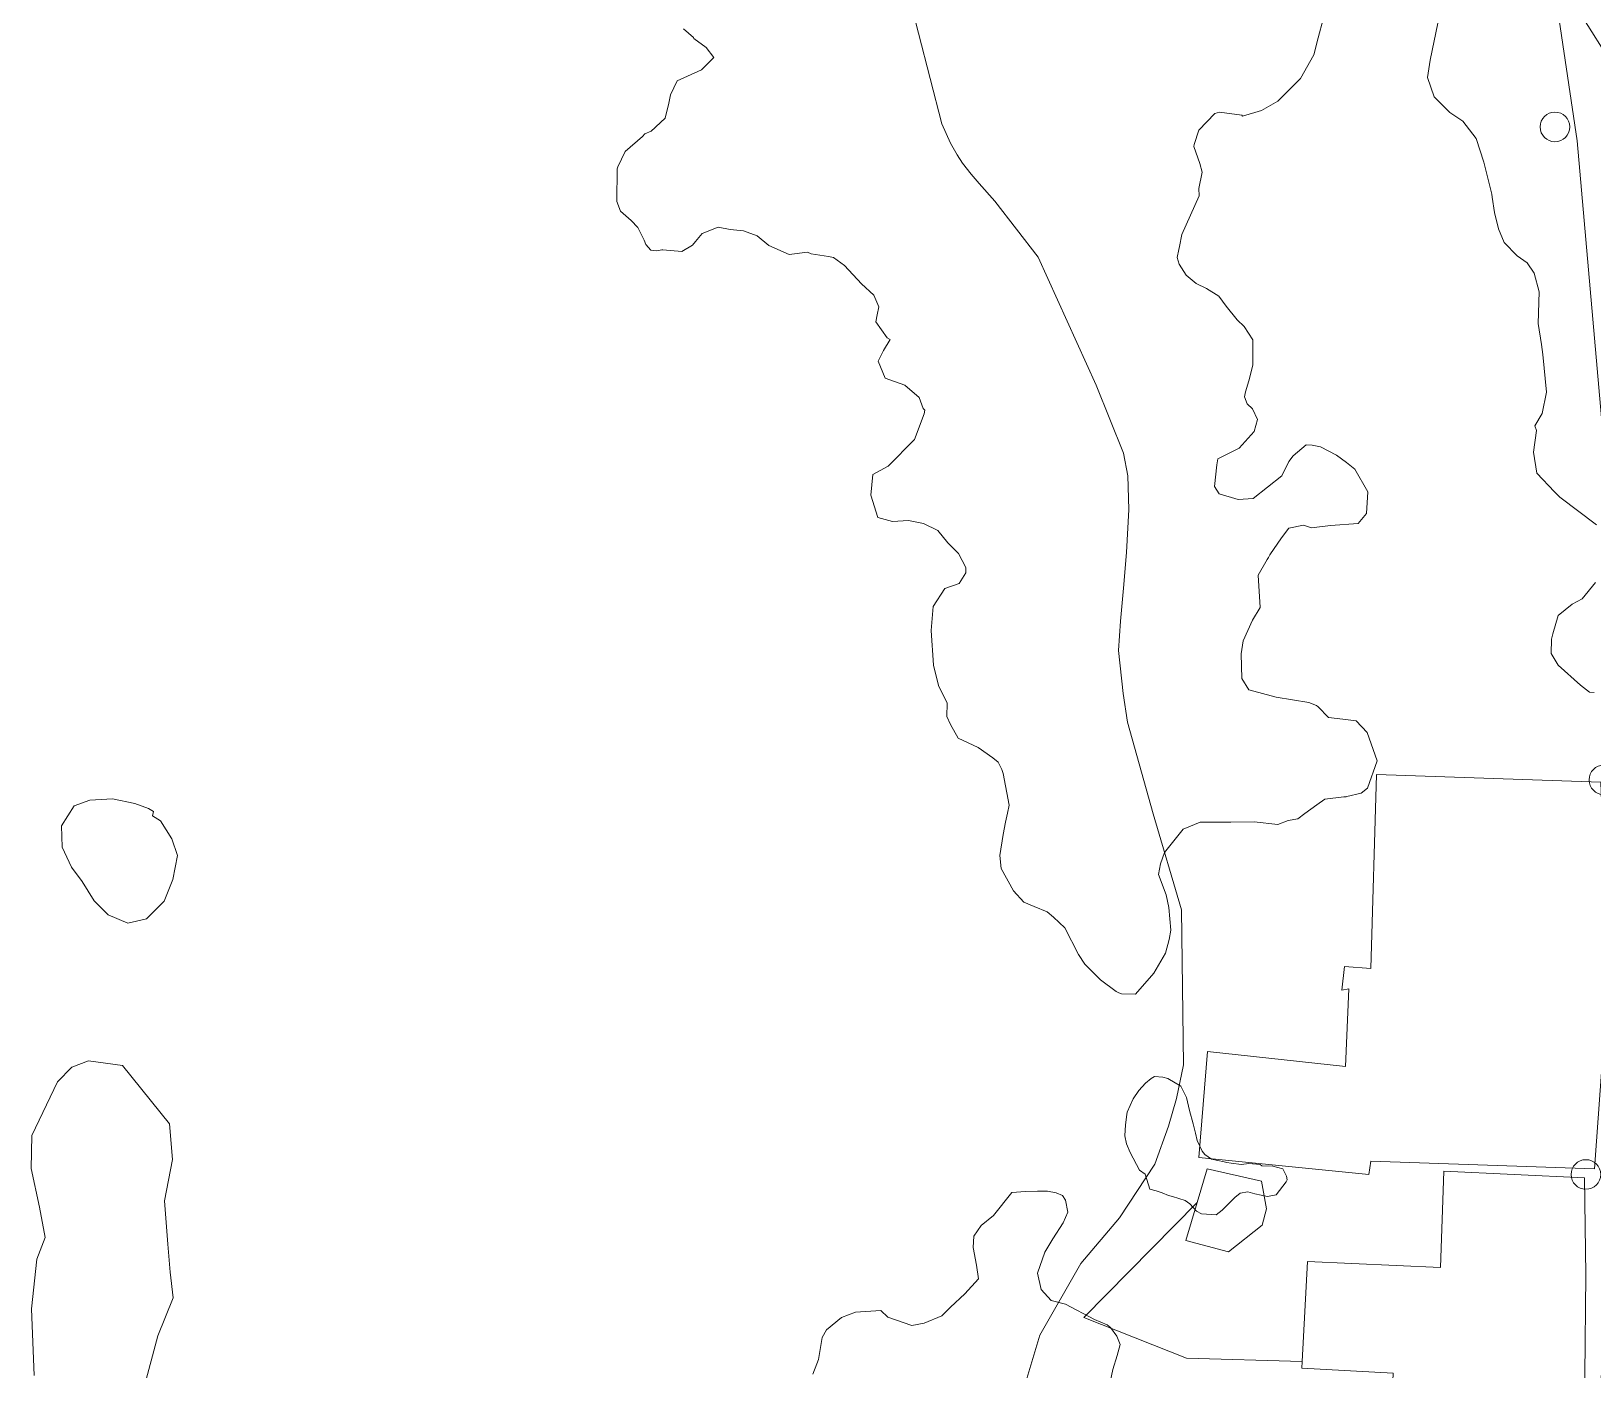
# Model space of a CAD drawing. Header units: metres. Extents: x 4652992 to 4879070, y 2074171 to 2309877.
# Drawn here: x 4654080.5 to 4654161.8, y 2307723.8 to 2307793.5 of the extents above; entities that cross this region are included whole.
import ezdxf

# ---------------------------------------------------------------- set-up
doc = ezdxf.new("R2010")
doc.units = ezdxf.units.M
doc.header["$MEASUREMENT"] = 0
doc.layers.get('0').update_dxf_attribs({"color": 4, "lineweight": 0})
for name, color, linetype, lineweight in [('Level 1', 2, 'Continuous', 0), ('Level 18', 5, 'Continuous', 0), ('Level 30', 5, 'Continuous', 0), ('Level 31', 38, 'Continuous', 0), ('Level 37', 3, 'Continuous', 0), ('Level 40', 1, 'Continuous', 0), ('Level 61', 4, 'Continuous', 0)]:
    doc.layers.add(name, color=color, linetype=linetype, lineweight=lineweight)

# ---------------------------------------------------------------- blocks, each defined once
blk = doc.blocks.new('POSTE')
at = {"color": 0, "linetype": 'ByBlock', "lineweight": -2}
blk.add_circle((0, 0), 0.77, dxfattribs=at)

msp = doc.modelspace()

# ---------------------------------------------------------------- linework, layer by layer
at = {"layer": 'Level 1'}
for points in [[(4654140.348364, 2307747.716283, 1347), (4654138.882778, 2307752.71626, 1346.66), (4654137.549696, 2307757.484629, 1346.66), (4654137.310252, 2307758.984711, 1346.52), (4654137.080968, 2307761.216526, 1346.48), (4654137.175037, 2307762.753482, 1346.48), (4654137.333711, 2307764.468455, 1346.46), (4654137.488788, 2307766.31621, 1346.46), (4654137.618799, 2307768.565135, 1346.46), (4654137.56054, 2307770.308264, 1346.46), (4654137.331474, 2307771.483451, 1346.46), (4654135.905936, 2307775.027226, 1346), (4654132.882923, 2307781.69728, 1345), (4654130.638888, 2307784.620386, 1344.74), (4654129.823736, 2307785.529745, 1344.72), (4654129.401677, 2307786.023971, 1344.66), (4654128.947879, 2307786.583163, 1344.62), (4654128.663047, 2307787.020945, 1344.52), (4654128.323055, 2307787.631041, 1344.46), (4654127.866606, 2307788.63912, 1344), (4654126.055567, 2307795.732427, 1343.5)], [(4654131.723696, 2307721.408327, 1349.54), (4654132.967287, 2307725.568728, 1349), (4654135.105288, 2307729.301516, 1348.5), (4654137.126284, 2307731.672488, 1348), (4654138.968691, 2307734.479922, 1347.46), (4654139.684328, 2307736.456484, 1347.44), (4654140.095522, 2307737.892275, 1347.38), (4654140.466311, 2307739.636111, 1347.34), (4654140.347719, 2307747.7157, 1347)]]:
    msp.add_polyline3d(points, dxfattribs=at)
at = {"layer": 'Level 18', "color": 30}
msp.add_polyline3d([(4654158.520081, 2307801.584107, 1344.279018), (4654159.403895, 2307798.277543, 1344.791647), (4654160.955464, 2307787.756466, 1346.33308), (4654162.448486, 2307770.765085, 1348.626388), (4654162.992942, 2307757.218269, 1350.251862), (4654163.230392, 2307748.048325, 1351.138997), (4654163.372389, 2307739.414516, 1351.939737), (4654162.805322, 2307731.617983, 1352.820117), (4654161.011961, 2307706.540767, 1356.113772), (4654160.452804, 2307694.993306, 1357.450233), (4654159.297317, 2307676.434269, 1359.488676), (4654158.562503, 2307660.554671, 1360.616932), (4654157.201427, 2307645.266726, 1362.10546), (4654156.369616, 2307632.793815, 1363.256254), (4654155.67289, 2307621.25058, 1364.67296)], dxfattribs=at)
at = {"layer": 'Level 30', "color": 1}
for points in [[(4654162.185698, 2307754.358974, 1353.835774), (4654162.561514, 2307743.82978, 1354.535774), (4654161.853868, 2307734.228583, 1354.485774), (4654150.216089, 2307734.626097, 1356.935774), (4654150.101584, 2307733.941732, 1356.935774), (4654141.262211, 2307734.823503, 1356.935774), (4654141.700055, 2307740.334262, 1356.935774), (4654148.893247, 2307739.551699, 1356.935774), (4654149.067276, 2307743.608566, 1352.735774), (4654148.703145, 2307743.527005, 1352.735774), (4654148.84211, 2307744.771161, 1352.735774), (4654150.207276, 2307744.653078, 1352.935774), (4654150.502756, 2307754.764987, 1352.935774), (4654162.185698, 2307754.358974, 1353.835774)], [(4654161.348804, 2307733.753458, 1354.765774), (4654161.415419, 2307728.707958, 1355.325774), (4654161.352969, 2307723.46513, 1356.435774), (4654161.349544, 2307723.340006, 1356.443389), (4654161.134937, 2307715.500466, 1356.920524), (4654161.128078, 2307715.249899, 1356.935774), (4654151.052658, 2307715.835608, 1356.535774), (4654151.370316, 2307723.58238, 1356.535774), (4654146.616468, 2307723.851693, 1354.935774), (4654146.63524, 2307724.195483, 1354.935774), (4654146.91971, 2307729.405086, 1354.935774), (4654153.848013, 2307729.099487, 1355.335774), (4654154.016871, 2307734.115713, 1354.759216), (4654161.348804, 2307733.753458, 1354.765774)]]:
    msp.add_polyline3d(points, dxfattribs=at)
at = {"layer": 'Level 31'}
msp.add_polyline3d([(4654144.561555, 2307731.298192, 1351.935774), (4654142.80878, 2307729.910973, 1351.935774), (4654140.584303, 2307730.498805, 1352.035774), (4654141.165866, 2307732.47197, 1351.98284), (4654141.682954, 2307734.226384, 1351.935774), (4654144.526858, 2307733.582082, 1351.935774), (4654144.773338, 2307732.143607, 1351.935774), (4654144.561555, 2307731.298192, 1351.935774)], dxfattribs=at)
at = {"layer": 'Level 37'}
msp.add_polyline3d([(4654146.63524, 2307724.195483, 1353.21684), (4654140.616425, 2307724.379908, 1352.732251), (4654135.270858, 2307726.495779, 1351.232251), (4654141.165866, 2307732.47197, 1351.232251)], dxfattribs=at)
at = {"layer": 'Level 40', "color": 3, "elevation": 1361.8, "flags": 128}
msp.add_lwpolyline([(4654086.815267, 2307752.829166), (4654086.772531, 2307752.604165), (4654087.187582, 2307752.346412), (4654087.764533, 2307751.414302), (4654088.062048, 2307750.537828), (4654087.827019, 2307749.300328), (4654087.379122, 2307748.163529), (4654086.449576, 2307747.239253), (4654085.480517, 2307747.023343), (4654084.461255, 2307747.459603), (4654083.72965, 2307748.18896), (4654083.107352, 2307749.188519), (4654082.554089, 2307749.940828), (4654082.054248, 2307750.974456), (4654082.033695, 2307752.087877), (4654082.694663, 2307753.124015), (4654083.506861, 2307753.429403), (4654084.678231, 2307753.488118), (4654085.851989, 2307753.254445), (4654086.557192, 2307752.997297), (4654086.815267, 2307752.829166)], dxfattribs=at)
at = {"layer": 'Level 40', "color": 3}
for points in [[(4654147.728641, 2307794.094818, 1352.1323), (4654147.472153, 2307793.109867, 1352.1323), (4654147.23713, 2307792.229675, 1352.1323), (4654146.548643, 2307791.003574, 1352.1323), (4654145.376803, 2307789.819234, 1352.1323), (4654144.512799, 2307789.33701, 1352.1323), (4654143.523469, 2307789.043369, 1352.1323), (4654143.487859, 2307789.084181, 1351.6323), (4654142.326873, 2307789.24002, 1351.1323), (4654142.095057, 2307789.177012, 1351.1323), (4654141.259803, 2307788.305955, 1351.1323), (4654141.009284, 2307787.569019, 1350.6323), (4654140.987762, 2307787.464022, 1350.6323), (4654141.299852, 2307786.582146, 1350.6323), (4654141.424213, 2307786.120194, 1350.6323), (4654141.252034, 2307785.280172, 1350.6323), (4654141.281931, 2307784.891682, 1350.6323), (4654140.377931, 2307782.885914, 1350.6323), (4654140.248783, 2307782.255846, 1350.6323), (4654140.216495, 2307782.098327, 1350.6323), (4654140.130395, 2307781.678274, 1350.6323), (4654140.223666, 2307781.331767, 1350.6323), (4654140.600348, 2307780.764804, 1350.6323), (4654141.114554, 2307780.334382, 1350.6323), (4654141.661051, 2307780.061484, 1350.6323), (4654142.291263, 2307779.662588, 1350.6323), (4654142.678728, 2307779.148113, 1350.6323), (4654143.244386, 2307778.434143, 1350.6323), (4654143.611526, 2307778.087676, 1350.6323), (4654144.071962, 2307777.394665, 1350.6323), (4654144.076804, 2307776.081897, 1350.6323), (4654143.852011, 2307775.252148, 1350.6323), (4654143.68102, 2307774.684963, 1350.6323), (4654143.627214, 2307774.422381, 1350.6323), (4654143.77313, 2307774.065321, 1350.6323), (4654144.045812, 2307773.792314, 1350.6323), (4654144.317312, 2307773.246225, 1350.6323), (4654144.135559, 2307772.626492, 1350.6323), (4654143.352248, 2307771.744011, 1350.6323), (4654142.803311, 2307771.47078, 1350.6323), (4654142.254371, 2307771.197547, 1350.6323), (4654142.189795, 2307770.88242, 1350.6323), (4654142.069023, 2307769.758472, 1350.6323), (4654142.320189, 2307769.380388, 1350.6323), (4654143.298522, 2307769.076015, 1350.6323), (4654144.078309, 2307769.139239, 1350.6323), (4654145.579205, 2307770.316072, 1350.6323), (4654145.951102, 2307771.061933, 1350.6323), (4654146.17353, 2307771.345587, 1350.6323), (4654146.839632, 2307771.923448, 1350.6323), (4654147.166126, 2307771.913027, 1350.6323), (4654147.587106, 2307771.829106, 1350.6323), (4654148.4279, 2307771.388171, 1350.6323), (4654148.952963, 2307771.010173, 1350.6323), (4654149.372784, 2307770.653154, 1350.6323), (4654150.062996, 2307769.476891, 1350.6323), (4654149.994962, 2307768.342419, 1350.6323), (4654149.560875, 2307767.827591, 1350.6323), (4654148.117305, 2307767.732682, 1350.6323), (4654147.129141, 2307767.609321, 1350.84), (4654146.715481, 2307767.74592, 1350.84), (4654145.942643, 2307767.588733, 1350.84), (4654145.565612, 2307767.080285, 1350.84), (4654144.954526, 2307766.190497, 1350.84), (4654144.875999, 2307766.054465, 1350.84), (4654144.816809, 2307765.95193, 1350.84), (4654144.350241, 2307765.14369, 1350.84), (4654144.456216, 2307763.450721, 1351.64), (4654144.048927, 2307762.793345, 1351.64), (4654143.557459, 2307761.72513, 1351.64), (4654143.457137, 2307761.045396, 1351.64), (4654143.503948, 2307759.753184, 1351.64), (4654143.853475, 2307759.178111, 1351.64), (4654145.275597, 2307758.783615, 1352.44), (4654146.980162, 2307758.504743, 1352.84), (4654147.391505, 2307758.351451, 1352.84), (4654147.463017, 2307758.2759, 1353.1323), (4654148.00678, 2307757.731404, 1353.1323), (4654148.752021, 2307757.637335, 1353.1323), (4654149.444798, 2307757.553726, 1353.1323), (4654150.030318, 2307756.946389, 1353.1323), (4654150.549169, 2307755.480128, 1353.1323), (4654150.038971, 2307754.05544, 1353.1323), (4654149.712273, 2307753.793481, 1353.1323), (4654148.965827, 2307753.615208, 1353.1323), (4654148.934449, 2307753.605198, 1352.84), (4654148.813813, 2307753.597264, 1352.84), (4654147.818619, 2307753.485108, 1352.84), (4654147.405954, 2307753.179162, 1352.84), (4654146.768268, 2307752.723961, 1352.84), (4654146.406667, 2307752.455873, 1352.84), (4654145.912783, 2307752.364593, 1352.84), (4654145.36593, 2307752.163036, 1352.84), (4654144.138751, 2307752.304499, 1352.44), (4654142.92637, 2307752.274321, 1352.44), (4654141.333267, 2307752.280952, 1351.24), (4654140.43982, 2307751.914442, 1351.24), (4654139.462249, 2307750.693406, 1350.44), (4654139.264626, 2307750.109691, 1350.44), (4654139.149624, 2307749.548439, 1350.44), (4654139.557621, 2307748.49343, 1350.44), (4654139.69731, 2307747.842424, 1350.44), (4654139.804628, 2307746.652584, 1350.44), (4654139.704959, 2307746.166123, 1350.44), (4654139.521807, 2307745.462603, 1350.44), (4654138.916979, 2307744.414692, 1350.44), (4654137.966324, 2307743.326099, 1352.04), (4654137.227452, 2307743.346379, 1352.393), (4654137.094404, 2307743.387024, 1353.1323), (4654136.947718, 2307743.470807, 1353.1323), (4654136.141554, 2307744.067817, 1353.1323), (4654135.314947, 2307744.882185, 1353.6323), (4654134.981278, 2307745.384688, 1353.6323), (4654134.284195, 2307746.777069, 1353.6323), (4654133.688349, 2307747.331828, 1353.6323), (4654133.354847, 2307747.609901, 1354.1323), (4654132.688826, 2307747.892863, 1355.1323), (4654132.134538, 2307748.112162, 1355.1323), (4654131.602907, 2307748.707659, 1355.1323), (4654130.969072, 2307749.867395, 1355.1323), (4654130.888289, 2307750.536132, 1355.1323), (4654131.060931, 2307751.643785, 1355.1323), (4654131.189487, 2307752.270752, 1355.1323), (4654131.285903, 2307752.740971, 1355.1323), (4654131.371604, 2307753.158939, 1355.1323), (4654131.069082, 2307754.817897, 1354.1323), (4654131.003849, 2307755.020364, 1353.9323), (4654130.813549, 2307755.411276, 1353.7323), (4654130.531188, 2307755.631, 1353.7323), (4654129.767501, 2307756.164591, 1353.7323), (4654128.723682, 2307756.658283, 1353.6323), (4654128.324276, 2307757.363763, 1353.4323), (4654128.137212, 2307757.782517, 1353.4323), (4654128.148605, 2307758.467304, 1353.6843), (4654127.706335, 2307759.388038, 1354.187), (4654127.435378, 2307760.459403, 1354.187), (4654127.31292, 2307762.254683, 1354.187), (4654127.420303, 2307763.514276, 1354.187), (4654128.027055, 2307764.448221, 1354.187), (4654128.775683, 2307764.70198, 1354.0125), (4654129.126577, 2307765.26812, 1353.4323), (4654129.127814, 2307765.540288, 1353.4323), (4654128.732249, 2307766.272935, 1353.4323), (4654128.188872, 2307766.817114, 1353.4323), (4654127.666975, 2307767.465966, 1353.4323), (4654126.923357, 2307767.832135, 1353.4323), (4654126.136797, 2307767.988944, 1353.4323), (4654125.307289, 2307767.936397, 1353.4323), (4654124.53147, 2307768.145545, 1353.4323), (4654124.169427, 2307769.307302, 1353.4323), (4654124.279314, 2307770.374945, 1353.4323), (4654125.079087, 2307770.814744, 1353.4323), (4654126.456274, 2307772.204666, 1353.2323), (4654126.948541, 2307773.538477, 1353.1323), (4654126.990681, 2307773.739492, 1352.8323), (4654126.896478, 2307773.812785, 1352.8323), (4654126.688252, 2307774.391055, 1352.5323), (4654125.945098, 2307775.029997, 1352.5323), (4654124.927495, 2307775.396451, 1352.5323), (4654124.563807, 2307776.286923, 1352.5323), (4654124.839517, 2307776.831796, 1352.5323), (4654125.178461, 2307777.418584, 1352.5323), (4654125.031737, 2307777.502361, 1352.5323), (4654124.4366, 2307778.329869, 1352.5323), (4654124.511839, 2307778.696565, 1352.5323), (4654124.597827, 2307779.115641, 1352.5323), (4654124.337885, 2307779.712723, 1352.5323), (4654123.696838, 2307780.315181, 1352.6323), (4654122.797669, 2307781.257671, 1352.6323), (4654122.232255, 2307781.687178, 1353.0323), (4654121.969983, 2307781.739459, 1353.0323), (4654121.067514, 2307781.864866, 1353.0323), (4654120.868441, 2307781.959038, 1353.0323), (4654119.91586, 2307781.827968, 1353.3323), (4654118.868449, 2307782.309098, 1353.3323), (4654118.262001, 2307782.81126, 1353.3323), (4654117.549416, 2307783.062239, 1353.3323), (4654116.857042, 2307783.145788, 1353.3323), (4654116.22596, 2307783.255326, 1353.4323), (4654115.395311, 2307782.930762, 1353.4323), (4654115.036496, 2307782.512138, 1353.4323), (4654114.888672, 2307782.323759, 1353.4323), (4654114.330885, 2307781.999253, 1353.4323), (4654113.338714, 2307782.076319, 1353.2028), (4654113.299203, 2307782.0713, 1353.2028), (4654113.034676, 2307782.028337, 1353.2028), (4654112.721322, 2307782.058903, 1353.2028), (4654112.464603, 2307782.365263, 1353.2028), (4654112.369769, 2307782.580827, 1353.2028), (4654112.03979, 2307783.24572, 1353.2028), (4654111.695979, 2307783.602997, 1353.2028), (4654111.14316, 2307784.098218, 1353.2028), (4654110.944298, 2307784.594293, 1353.2028), (4654110.971227, 2307786.299148, 1353.2028), (4654110.992158, 2307786.401061, 1353.2028), (4654111.381239, 2307787.20615, 1353.2028), (4654112.278716, 2307787.986796, 1353.2028), (4654112.399782, 2307788.119403, 1353.2028), (4654112.732782, 2307788.261976, 1353.2028), (4654112.946413, 2307788.447234, 1353.2028), (4654112.985425, 2307788.481064, 1353.2028), (4654113.460831, 2307788.928478, 1353.2028), (4654113.655121, 2307789.718948, 1353.2028), (4654113.744965, 2307790.156444, 1353.2028), (4654114.084712, 2307790.877082, 1353.2028), (4654115.353576, 2307791.453321, 1353.2028), (4654115.995793, 2307792.090672, 1353.2028), (4654115.592648, 2307792.606064, 1353.2028), (4654114.962421, 2307793.08909, 1353.2028), (4654114.931271, 2307793.131975, 1353.2028), (4654114.41714, 2307793.585229, 1353.2028)], [(4654161.962332, 2307767.756143, 1354.5064), (4654160.05755, 2307769.197873, 1353.787), (4654159.782469, 2307769.482441, 1353.6044), (4654158.852062, 2307770.444932, 1352.987), (4654158.686646, 2307771.536296, 1352.987), (4654158.847713, 2307772.668382, 1352.987), (4654158.76246, 2307772.910569, 1352.987), (4654159.129666, 2307773.562875, 1352.987), (4654159.356238, 2307774.669603, 1352.987), (4654159.176752, 2307776.636996, 1352.187), (4654159.095167, 2307777.158317, 1352.187), (4654158.926484, 2307778.236185, 1352.187), (4654158.974987, 2307779.883841, 1352.187), (4654158.712657, 2307780.857596, 1352.187), (4654158.354372, 2307781.396692, 1352.1323), (4654157.830342, 2307781.77387, 1352.1323), (4654157.149908, 2307782.454942, 1352.1323), (4654156.858553, 2307783.167538, 1352.1323), (4654156.651911, 2307784.026863, 1352.1323), (4654156.539571, 2307784.812833, 1352.1323), (4654156.51925, 2307784.980505, 1352.1323), (4654156.095257, 2307786.646658, 1352.1323), (4654155.690457, 2307787.872628, 1352.1323), (4654155.000506, 2307788.77365, 1352.1323), (4654154.329738, 2307789.234556, 1352.1323), (4654153.513328, 2307790.051691, 1352.1323), (4654153.170676, 2307791.047052, 1352.1323), (4654153.300614, 2307791.948198, 1352.1323), (4654153.697692, 2307793.886665, 1352.1323)], [(4654161.308898, 2307794.088238, 1350.2323), (4654162.647316, 2307791.975376, 1352.2323)], [(4654161.84862, 2307759.02315, 1354.587), (4654161.604754, 2307759.045204, 1354.587), (4654161.137836, 2307759.420517, 1354.587), (4654159.975071, 2307760.462333, 1354.587), (4654159.604382, 2307761.064488, 1354.587), (4654159.614234, 2307761.802067, 1354.587), (4654159.696706, 2307762.085835, 1354.587), (4654159.97218, 2307763.033677, 1354.587), (4654160.693869, 2307763.629309, 1354.587), (4654161.210709, 2307763.913628, 1354.587), (4654161.913058, 2307764.759588, 1354.587)], [(4654080.6041, 2307723.4753, 1365.5736), (4654080.4587, 2307726.9456, 1365.5736), (4654080.7466, 2307729.5202, 1365.5736), (4654081.1695, 2307730.6535, 1364.9736), (4654080.8746, 2307732.2369, 1364.0736), (4654080.4504, 2307734.2486, 1364.0736), (4654080.4747, 2307735.9684, 1364.0736), (4654081.8181, 2307738.7584, 1363.1736), (4654082.5689, 2307739.5234, 1363.1736), (4654083.4399, 2307739.8582, 1363.1736), (4654085.2088, 2307739.6083, 1363.1736), (4654087.6554, 2307736.5792, 1363.4736), (4654087.8069, 2307734.7218, 1363.4736), (4654087.3982, 2307732.5696, 1363.4736), (4654087.5611, 2307730.3013, 1364.0736), (4654087.6896, 2307728.8558, 1364.0736), (4654087.8367, 2307727.5081, 1364.0736), (4654087.047, 2307725.5362, 1364.6736), (4654086.3039, 2307722.7485, 1365.2736)], [(4654142.938127, 2307734.518307, 1354.632252), (4654143.48474, 2307734.455665, 1354.632252), (4654143.857695, 2307734.500639, 1354.632252), (4654144.456886, 2307734.448663, 1354.632252), (4654144.54477, 2307734.384495, 1354.632252), (4654145.112363, 2307734.364655, 1354.132252), (4654145.627691, 2307734.222281, 1354.132252), (4654145.829582, 2307733.848303, 1354.132252), (4654145.855406, 2307733.6564, 1354.132252), (4654145.796026, 2307733.553493, 1354.132252), (4654145.292046, 2307732.882309, 1354.132252), (4654144.832101, 2307732.785689, 1354.132252), (4654144.174487, 2307732.920439, 1354.132252), (4654143.800392, 2307733.039366, 1354.132252), (4654143.416878, 2307732.959486, 1354.132252), (4654143.125084, 2307732.732664, 1354.132252), (4654142.473797, 2307732.071623, 1354.132252), (4654142.159298, 2307731.83808, 1354.132252), (4654141.391927, 2307731.886004, 1354.132252), (4654141.137385, 2307732.018952, 1354.132252), (4654140.780778, 2307732.406297, 1354.132252), (4654140.540602, 2307732.582985, 1354.132252), (4654139.88264, 2307732.793775, 1354.132252), (4654139.677654, 2307732.834653, 1354.132252), (4654139.342393, 2307732.97625, 1354.132252), (4654139.037267, 2307733.075962, 1354.632252), (4654138.697992, 2307733.170012, 1354.632252), (4654138.456956, 2307733.950744, 1355.132252), (4654138.173688, 2307734.163098, 1355.132252), (4654137.685376, 2307735.087121, 1355.132252), (4654137.494007, 2307735.538414, 1355.132252), (4654137.404627, 2307735.955727, 1355.132252), (4654137.443484, 2307736.522803, 1355.132252), (4654137.505862, 2307737.055006, 1355.132252), (4654137.530985, 2307737.177605, 1355.132252), (4654137.832206, 2307737.868257, 1355.132252), (4654138.128746, 2307738.301337, 1355.132252), (4654138.48408, 2307738.69256, 1355.132252), (4654138.778397, 2307738.936778, 1355.132252), (4654138.942914, 2307739.028694, 1355.132252), (4654139.374795, 2307739.004173, 1355.132252), (4654139.639282, 2307738.928581, 1355.132252), (4654140.311504, 2307738.527059, 1355.132252), (4654140.613096, 2307737.938894, 1355.132252), (4654140.764073, 2307737.262151, 1355.132252), (4654140.959489, 2307736.569587, 1355.132252), (4654141.074573, 2307736.080862, 1355.132252), (4654141.164117, 2307735.711515, 1355.132252), (4654141.428522, 2307735.156256, 1355.132252), (4654141.568774, 2307734.968821, 1355.132252), (4654141.912811, 2307734.732743, 1355.132252), (4654142.578263, 2307734.590069, 1354.632252), (4654142.712899, 2307734.563221, 1354.632252), (4654142.938127, 2307734.518307, 1354.632252)], [(4654121.146, 2307723.5304, 1357.1274), (4654121.3644, 2307724.0784, 1356.9248), (4654121.4557, 2307724.3078, 1356.84), (4654121.5418, 2307724.8187, 1356.4789), (4654121.6463, 2307725.4398, 1356.04), (4654121.8734, 2307725.8551, 1356.04), (4654122.6406, 2307726.4817, 1356.04), (4654123.372, 2307726.761, 1356.04), (4654124.703, 2307726.8499, 1356.04), (4654125.0546, 2307726.5015, 1354.84), (4654126.3174, 2307726.0738, 1354.44), (4654126.947, 2307726.1968, 1354.44), (4654127.8787, 2307726.5791, 1354.44), (4654128.3251, 2307727.0226, 1354.44), (4654129.0736, 2307727.7255, 1354.44), (4654129.7829, 2307728.507, 1353.7937), (4654129.6764, 2307729.2213, 1353.6323), (4654129.4968, 2307730.1316, 1353.6323), (4654129.5403, 2307730.73, 1353.6323), (4654129.9216, 2307731.2855, 1353.6323), (4654130.5619, 2307731.7989, 1353.6323), (4654131.5254, 2307732.9915, 1352.84), (4654132.2381, 2307733.0456, 1352.84), (4654132.848, 2307733.0663, 1352.84), (4654133.3823, 2307733.0664, 1352.84), (4654133.8272, 2307732.9777, 1352.84), (4654134.1554, 2307732.8411, 1352.84), (4654134.3187, 2307732.5951, 1352.84), (4654134.4393, 2307731.9663, 1352.84), (4654134.1833, 2307731.4127, 1352.84), (4654133.659, 2307730.5923, 1352.84), (4654133.2311, 2307729.8951, 1352.84), (4654132.863, 2307728.7945, 1352.84), (4654133.0442, 2307727.9402, 1352.84), (4654133.5692, 2307727.373, 1352.84), (4654134.3151, 2307727.1886, 1352.84), (4654135.8195, 2307726.388, 1353.24), (4654136.4757, 2307726.1149, 1353.24), (4654136.66, 2307725.9715, 1353.24), (4654136.9935, 2307725.5138, 1353.24), (4654137.1559, 2307725.0903, 1353.24), (4654137.0027, 2307724.5163, 1353.24), (4654136.7803, 2307723.7783, 1353.24), (4654136.5299, 2307722.6177, 1354.04)]]:
    msp.add_polyline3d(points, dxfattribs=at)

# ---------------------------------------------------------------- block references
at = {"layer": 'Level 61', "zscale": 0.1}
for p in [(4654159.801648, 2307788.478666, 1346.010823), (4654162.349619, 2307754.482359, 1351.110824), (4654161.414177, 2307733.935995, 1352.410824)]:
    msp.add_blockref('POSTE', p, dxfattribs=at)

doc.saveas('drawing.dxf')
